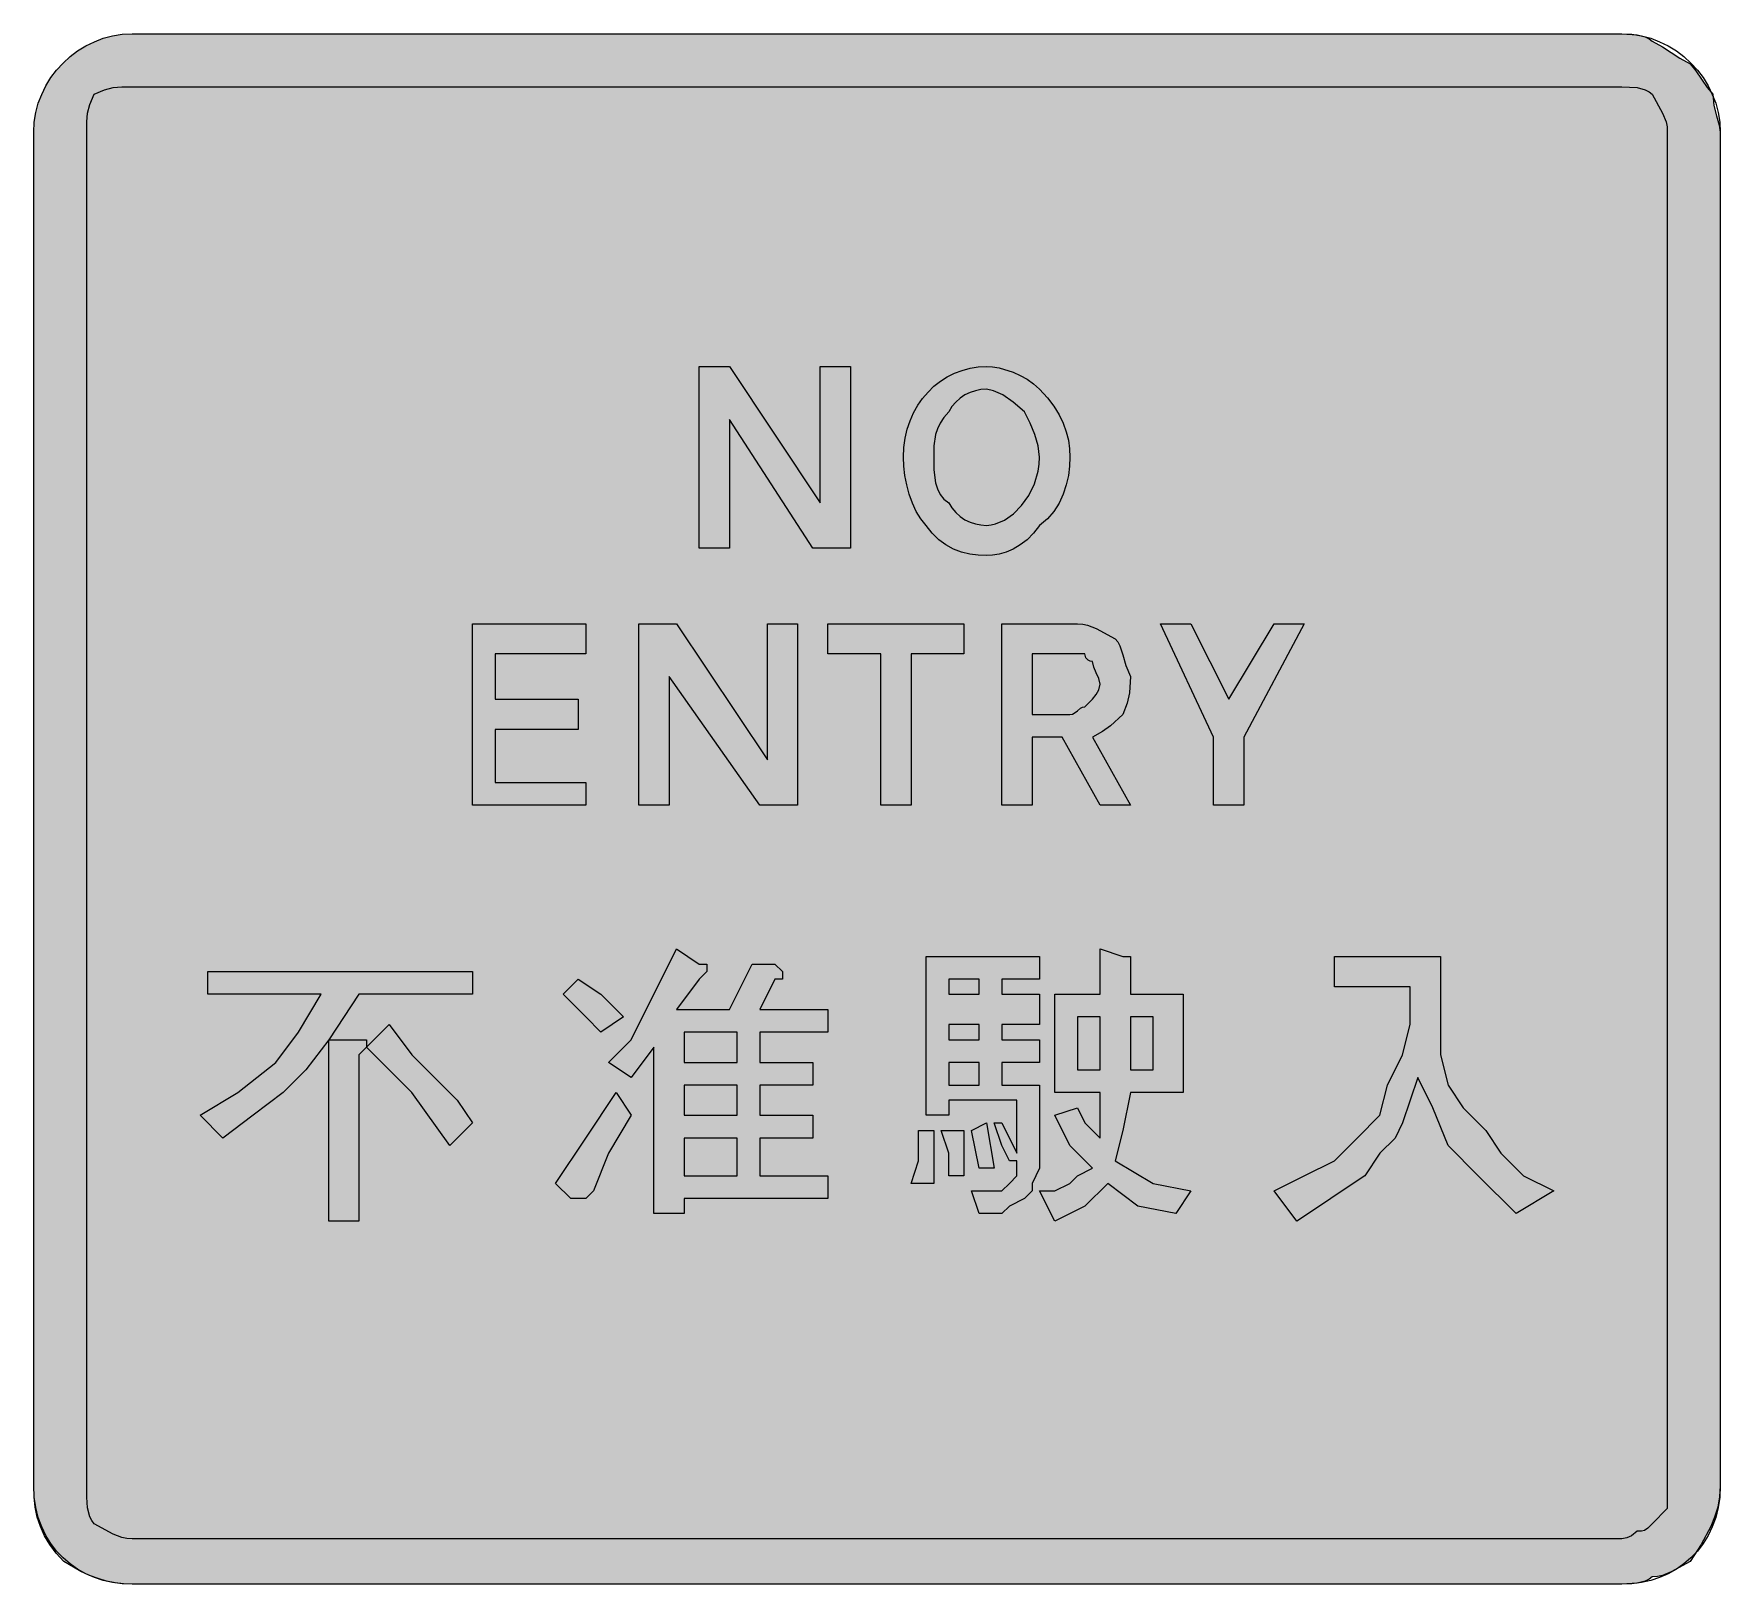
# Model space of a CAD drawing. Header units: metres. Extents: x 151 to 418, y 12 to 258.
import ezdxf

# ---------------------------------------------------------------- set-up
doc = ezdxf.new("R2010")
doc.units = ezdxf.units.M
for name, color, linetype, true_color in [('FILL_BLUE_0000FF', 7, 'Continuous', 0x0000ff), ('FILL_WHITE_FFFFFF', 7, 'Continuous', 0xffffff), ('STROKE_BLUE_0000FF', 7, 'Continuous', 0x0000ff)]:
    doc.layers.add(name, color=color, linetype=linetype, true_color=true_color)

msp = doc.modelspace()

# ---------------------------------------------------------------- hatches: boundary and pattern name
at = {"layer": 'FILL_BLUE_0000FF', "true_color": 0x0000ff}
h = msp.add_hatch(color=7, dxfattribs=at)
h.dxf.hatch_style = 1
h.paths.add_polyline_path([(402.69, 249.12), (405.09, 248.97), (406.4, 248.61), (406.99, 248.32), (407.49, 247.92), (409.14, 244.92), (409.68, 243.53), (409.84, 242.77), (409.89, 241.92), (409.89, 27.12), (409.89, 23.52), (407.49, 21.12), (406.78, 20.43), (406.29, 20.07), (405.8, 19.94), (405.09, 19.92), (404.21, 19.23), (403.44, 18.87), (402.69, 18.72), (166.29, 18.72), (165.44, 18.77), (164.68, 18.93), (163.29, 19.47), (160.29, 21.12), (159.89, 21.62), (159.6, 22.23), (159.24, 23.67), (159.11, 25.34), (159.09, 27.12), (159.09, 241.92), (159.11, 243.53), (159.24, 244.92), (159.6, 246.31), (160.29, 247.92), (161.9, 248.61), (163.29, 248.97), (164.68, 249.1), (166.29, 249.12), (402.69, 249.12)])
at = {"layer": 'FILL_WHITE_FFFFFF', "true_color": 0xffffff}
h = msp.add_hatch(color=7, dxfattribs=at)
h.dxf.hatch_style = 1
h.paths.add_polyline_path([(402.69, 257.52), (405.09, 257.37), (406.4, 257.01), (406.99, 256.72), (407.49, 256.32), (409.1, 255.42), (410.49, 254.52), (411.88, 253.62), (413.49, 252.72), (414.39, 251.63), (415.29, 250.32), (416.19, 249.01), (417.09, 247.92), (417.28, 246.14), (417.69, 244.47), (418.1, 243.03), (418.29, 241.92), (418.29, 27.12), (418.18, 25.37), (417.88, 23.73), (417.4, 22.16), (416.79, 20.67), (415.25, 17.84), (413.49, 15.12), (410.49, 13.47), (409.1, 12.93), (408.34, 12.77), (407.49, 12.72), (406.99, 12.32), (406.4, 12.03), (405.09, 11.67), (402.69, 11.52), (166.29, 11.52), (164.94, 11.58), (163.59, 11.74), (162.24, 12.03), (160.89, 12.42), (159.54, 12.93), (158.19, 13.54), (155.49, 15.12), (154.25, 16.47), (153.22, 17.84), (152.39, 19.23), (151.74, 20.67), (151.26, 22.16), (150.93, 23.73), (150.75, 25.37), (150.69, 27.12), (150.69, 241.92), (150.77, 243.48), (151.02, 245), (151.41, 246.48), (151.95, 247.9), (152.62, 249.26), (153.41, 250.55), (154.32, 251.75), (155.34, 252.87), (156.46, 253.89), (157.66, 254.8), (158.95, 255.59), (160.31, 256.26), (161.73, 256.8), (163.21, 257.19), (164.73, 257.44), (166.29, 257.52), (402.69, 257.52)])
h = msp.add_hatch(color=7, dxfattribs=at)
h.dxf.hatch_style = 1
h.paths.add_polyline_path([(274.29, 175.92), (261.09, 196.32), (261.09, 175.92), (256.29, 175.92), (256.29, 204.72), (261.09, 204.72), (275.49, 183.12), (275.49, 204.72), (280.29, 204.72), (280.29, 175.92), (274.29, 175.92)])
h = msp.add_hatch(color=7, dxfattribs=at)
h.dxf.hatch_style = 1
h.paths.add_polyline_path([(303.88, 204.49), (306.09, 203.82), (307.21, 203.31), (308.3, 202.69), (309.34, 201.96), (310.29, 201.12), (311.53, 199.77), (312.56, 198.42), (313.39, 197.07), (314.04, 195.72), (314.52, 194.37), (314.85, 193.02), (315.03, 191.67), (315.09, 190.32), (315.03, 188.92), (314.85, 187.45), (314.52, 185.95), (314.04, 184.47), (313.39, 183.04), (312.56, 181.71), (311.53, 180.53), (310.29, 179.52), (309.34, 178.28), (308.3, 177.25), (307.21, 176.42), (306.09, 175.77), (304.97, 175.29), (303.88, 174.96), (302.84, 174.78), (301.89, 174.72), (300.54, 174.78), (299.21, 174.96), (297.9, 175.29), (296.64, 175.77), (295.43, 176.42), (294.3, 177.25), (293.24, 178.28), (292.29, 179.52), (291.45, 180.53), (290.71, 181.71), (290.1, 183.04), (289.59, 184.47), (289.2, 185.95), (288.91, 187.45), (288.75, 188.92), (288.69, 190.32), (288.76, 191.87), (288.96, 193.35), (289.29, 194.77), (289.74, 196.11), (290.3, 197.38), (290.97, 198.57), (291.73, 199.67), (292.59, 200.67), (293.53, 201.58), (294.55, 202.38), (295.64, 203.07), (296.79, 203.65), (298, 204.11), (299.26, 204.45), (300.56, 204.65), (301.89, 204.72), (302.84, 204.66), (303.88, 204.49)])
h.paths.add_polyline_path([(300.11, 200.89), (299.25, 200.61), (298.44, 200.22), (297.68, 199.71), (297, 199.09), (296.39, 198.36), (295.89, 197.52), (295.1, 196.62), (294.5, 195.72), (294.08, 194.82), (293.79, 193.92), (293.53, 192.12), (293.49, 190.32), (293.53, 188.35), (293.79, 186.27), (294.08, 185.29), (294.5, 184.41), (295.1, 183.68), (295.89, 183.12), (296.39, 182.28), (297, 181.54), (297.68, 180.93), (298.44, 180.42), (299.25, 180.03), (300.11, 179.74), (300.99, 179.58), (301.89, 179.52), (302.58, 179.58), (303.28, 179.74), (304.72, 180.36), (306.13, 181.36), (307.44, 182.67), (308.58, 184.27), (309.48, 186.1), (310.08, 188.13), (310.24, 189.21), (310.29, 190.32), (310.08, 192.12), (309.54, 193.92), (308.77, 195.72), (307.89, 197.52), (306.11, 199.09), (304.44, 200.22), (303, 200.89), (301.89, 201.12), (300.99, 201.06), (300.11, 200.89)], flags=16)
h = msp.add_hatch(color=7, dxfattribs=at)
h.dxf.hatch_style = 1
h.paths.add_polyline_path([(220.29, 163.92), (238.29, 163.92), (238.29, 159.12), (223.89, 159.12), (223.89, 151.92), (237.09, 151.92), (237.09, 147.12), (223.89, 147.12), (223.89, 138.72), (238.29, 138.72), (238.29, 135.12), (220.29, 135.12), (220.29, 163.92)])
h = msp.add_hatch(color=7, dxfattribs=at)
h.dxf.hatch_style = 1
h.paths.add_polyline_path([(265.89, 135.12), (251.49, 155.52), (251.49, 135.12), (246.69, 135.12), (246.69, 163.92), (252.69, 163.92), (267.09, 142.32), (267.09, 163.92), (271.89, 163.92), (271.89, 135.12), (265.89, 135.12)])
h = msp.add_hatch(color=7, dxfattribs=at)
h.dxf.hatch_style = 1
h.paths.add_polyline_path([(285.09, 135.12), (285.09, 159.12), (276.69, 159.12), (276.69, 163.92), (298.29, 163.92), (298.29, 159.12), (289.89, 159.12), (289.89, 135.12), (285.09, 135.12)])
h = msp.add_hatch(color=7, dxfattribs=at)
h.dxf.hatch_style = 1
h.paths.add_polyline_path([(304.29, 135.12), (304.29, 163.92), (316.29, 163.92), (317.14, 163.87), (317.9, 163.71), (319.29, 163.17), (322.29, 161.52), (322.69, 161.02), (323, 160.41), (323.49, 158.97), (323.98, 157.3), (324.69, 155.52), (324.54, 152.97), (324.18, 151.3), (323.49, 149.52), (321.54, 147.72), (320.28, 146.82), (318.69, 145.92), (324.69, 135.12), (319.89, 135.12), (313.89, 145.92), (309.09, 145.92), (309.09, 135.12), (304.29, 135.12)])
h.paths.add_polyline_path([(309.09, 149.52), (315.09, 149.52), (315.49, 149.57), (315.8, 149.71), (316.29, 150.12), (316.78, 150.53), (317.09, 150.67), (317.49, 150.72), (318.69, 151.92), (319.29, 152.67), (319.7, 153.44), (319.89, 154.32), (319.7, 155.22), (319.29, 156.12), (318.88, 157.02), (318.69, 157.92), (318.29, 157.97), (318, 158.11), (317.64, 158.52), (317.49, 159.12), (315.09, 159.12), (309.09, 159.12), (309.09, 149.52)], flags=16)
h = msp.add_hatch(color=7, dxfattribs=at)
h.dxf.hatch_style = 1
h.paths.add_polyline_path([(342.69, 145.92), (342.69, 135.12), (337.89, 135.12), (337.89, 145.92), (329.49, 163.92), (334.29, 163.92), (340.29, 151.92), (347.49, 163.92), (352.29, 163.92), (342.69, 145.92)])
h = msp.add_hatch(color=7, dxfattribs=at)
h.dxf.hatch_style = 1
h.paths.add_polyline_path([(252.69, 112.32), (256.29, 109.92), (257.49, 109.92), (257.49, 108.72), (256.29, 107.52), (252.69, 102.72), (261.09, 102.72), (264.69, 109.92), (268.29, 109.92), (269.49, 108.72), (269.49, 107.52), (268.29, 107.52), (265.89, 102.72), (276.69, 102.72), (276.69, 99.12), (265.89, 99.12), (265.89, 94.32), (274.29, 94.32), (274.29, 90.72), (265.89, 90.72), (265.89, 85.92), (274.29, 85.92), (274.29, 82.32), (265.89, 82.32), (265.89, 76.32), (276.69, 76.32), (276.69, 72.72), (253.89, 72.72), (253.89, 70.32), (249.09, 70.32), (249.09, 96.72), (245.49, 91.92), (241.89, 94.32), (245.49, 97.92), (247.89, 102.72), (250.29, 107.52), (252.69, 112.32)])
h.paths.add_polyline_path([(253.89, 85.92), (262.29, 85.92), (262.29, 90.72), (253.89, 90.72), (253.89, 85.92)], flags=16)
h.paths.add_polyline_path([(253.89, 99.12), (253.89, 94.32), (262.29, 94.32), (262.29, 99.12), (253.89, 99.12)], flags=16)
h.paths.add_polyline_path([(262.29, 82.32), (253.89, 82.32), (253.89, 76.32), (262.29, 76.32), (262.29, 82.32)], flags=16)
h = msp.add_hatch(color=7, dxfattribs=at)
h.dxf.hatch_style = 1
h.paths.add_polyline_path([(304.29, 105.12), (310.29, 105.12), (310.29, 100.32), (304.29, 100.32), (304.29, 97.92), (310.29, 97.92), (310.29, 94.32), (304.29, 94.32), (304.29, 90.72), (310.29, 90.72), (310.29, 81.12), (310.29, 78.72), (310.29, 77.52), (309.09, 75.12), (309.09, 73.92), (307.89, 72.72), (305.49, 71.52), (304.29, 70.32), (301.89, 70.32), (300.69, 70.32), (299.49, 73.92), (301.89, 73.92), (304.29, 73.92), (305.49, 75.12), (306.69, 76.32), (306.69, 78.72), (305.49, 78.72), (304.29, 81.12), (303.09, 84.72), (304.29, 84.72), (306.69, 79.92), (306.69, 88.32), (295.89, 88.32), (295.89, 85.92), (292.29, 85.92), (292.29, 111.12), (310.29, 111.12), (310.29, 107.52), (304.29, 107.52), (304.29, 105.12)])
h.paths.add_polyline_path([(295.89, 105.12), (300.69, 105.12), (300.69, 107.52), (295.89, 107.52), (295.89, 105.12)], flags=16)
h.paths.add_polyline_path([(295.89, 100.32), (295.89, 97.92), (300.69, 97.92), (300.69, 100.32), (295.89, 100.32)], flags=16)
h.paths.add_polyline_path([(300.69, 94.32), (295.89, 94.32), (295.89, 90.72), (300.69, 90.72), (300.69, 94.32)], flags=16)
h = msp.add_hatch(color=7, dxfattribs=at)
h.dxf.hatch_style = 1
h.paths.add_polyline_path([(324.69, 109.92), (324.69, 105.12), (333.09, 105.12), (333.09, 89.52), (324.69, 89.52), (323.49, 83.52), (322.29, 78.72), (328.29, 75.12), (334.29, 73.92), (331.89, 70.32), (325.89, 71.52), (321.09, 75.12), (317.49, 71.52), (312.69, 69.12), (310.29, 73.92), (312.69, 73.92), (315.09, 75.12), (316.29, 76.32), (318.69, 77.52), (315.09, 81.12), (312.69, 85.92), (316.29, 87.12), (317.49, 84.72), (319.89, 82.32), (319.89, 89.52), (312.69, 89.52), (312.69, 105.12), (319.89, 105.12), (319.89, 112.32), (323.49, 111.12), (324.69, 111.12), (324.69, 109.92)])
h.paths.add_polyline_path([(316.29, 101.52), (316.29, 93.12), (319.89, 93.12), (319.89, 101.52), (316.29, 101.52)], flags=16)
h.paths.add_polyline_path([(328.29, 101.52), (324.69, 101.52), (324.69, 93.12), (328.29, 93.12), (328.29, 101.52)], flags=16)
h = msp.add_hatch(color=7, dxfattribs=at)
h.dxf.hatch_style = 1
h.paths.add_polyline_path([(373.89, 111.12), (373.89, 102.72), (373.89, 95.52), (375.09, 90.72), (377.49, 87.12), (381.09, 83.52), (383.49, 79.92), (387.09, 76.32), (391.89, 73.92), (385.89, 70.32), (379.89, 76.32), (375.09, 81.12), (372.69, 87.12), (370.29, 91.92), (369.09, 88.32), (367.89, 84.72), (366.69, 82.32), (364.29, 79.92), (361.89, 76.32), (358.29, 73.92), (354.69, 71.52), (351.09, 69.12), (347.49, 73.92), (352.29, 76.32), (357.09, 78.72), (360.69, 82.32), (364.29, 85.92), (365.49, 90.72), (367.89, 95.52), (369.09, 100.32), (369.09, 106.32), (357.09, 106.32), (357.09, 111.12), (373.89, 111.12)])
h = msp.add_hatch(color=7, dxfattribs=at)
h.dxf.hatch_style = 1
h.paths.add_polyline_path([(185.49, 85.92), (180.69, 82.32), (177.09, 85.92), (183.09, 89.52), (189.09, 94.32), (192.69, 99.12), (196.29, 105.12), (178.29, 105.12), (178.29, 108.72), (220.29, 108.72), (220.29, 105.12), (202.29, 105.12), (197.49, 97.92), (193.89, 93.12), (190.29, 89.52), (185.49, 85.92)])
h = msp.add_hatch(color=7, dxfattribs=at)
h.dxf.hatch_style = 1
h.paths.add_polyline_path([(238.29, 101.52), (234.69, 105.12), (237.09, 107.52), (240.69, 105.12), (244.29, 101.52), (240.69, 99.12), (238.29, 101.52)])
h = msp.add_hatch(color=7, dxfattribs=at)
h.dxf.hatch_style = 1
h.paths.add_polyline_path([(210.69, 89.52), (203.49, 96.72), (207.09, 100.32), (210.69, 95.52), (214.29, 91.92), (217.89, 88.32), (220.29, 84.72), (216.69, 81.12), (210.69, 89.52)])
h = msp.add_hatch(color=7, dxfattribs=at)
h.dxf.hatch_style = 1
h.paths.add_polyline_path([(203.49, 97.92), (203.49, 96.72), (202.29, 95.52), (202.29, 69.12), (197.49, 69.12), (197.49, 97.92), (201.09, 97.92), (202.29, 97.92), (203.49, 97.92)])
h = msp.add_hatch(color=7, dxfattribs=at)
h.dxf.hatch_style = 1
h.paths.add_polyline_path([(238.29, 82.32), (243.09, 89.52), (245.49, 85.92), (241.89, 79.92), (239.49, 73.92), (238.29, 72.72), (237.09, 72.72), (235.89, 72.72), (233.49, 75.12), (238.29, 82.32)])
h = msp.add_hatch(color=7, dxfattribs=at)
h.dxf.hatch_style = 1
h.paths.add_polyline_path([(293.49, 75.12), (289.89, 75.12), (291.09, 78.72), (291.09, 83.52), (293.49, 83.52), (293.49, 75.12)])
h = msp.add_hatch(color=7, dxfattribs=at)
h.dxf.hatch_style = 1
h.paths.add_polyline_path([(298.29, 76.32), (295.89, 76.32), (295.89, 79.92), (294.69, 83.52), (298.29, 83.52), (298.29, 76.32)])
h = msp.add_hatch(color=7, dxfattribs=at)
h.dxf.hatch_style = 1
h.paths.add_polyline_path([(303.09, 77.52), (300.69, 77.52), (299.49, 83.52), (301.89, 84.72), (303.09, 77.52)])

# ---------------------------------------------------------------- linework, layer by layer
at = {"layer": 'FILL_BLUE_0000FF', "lineweight": 0, "true_color": 0x0000ff}
msp.add_lwpolyline([(402.69, 249.12), (405.09, 248.97), (406.4, 248.61), (406.99, 248.32), (407.49, 247.92), (409.14, 244.92), (409.68, 243.53), (409.84, 242.77), (409.89, 241.92), (409.89, 27.12), (409.89, 23.52), (407.49, 21.12), (406.78, 20.43), (406.29, 20.07), (405.8, 19.94), (405.09, 19.92), (404.21, 19.23), (403.44, 18.87), (402.69, 18.72), (166.29, 18.72), (165.44, 18.77), (164.68, 18.93), (163.29, 19.47), (160.29, 21.12), (159.89, 21.62), (159.6, 22.23), (159.24, 23.67), (159.11, 25.34), (159.09, 27.12), (159.09, 241.92), (159.11, 243.53), (159.24, 244.92), (159.6, 246.31), (160.29, 247.92), (161.9, 248.61), (163.29, 248.97), (164.68, 249.1), (166.29, 249.12)], close=True, dxfattribs=at)
at = {"layer": 'FILL_WHITE_FFFFFF', "lineweight": 0, "true_color": 0xffffff}
for points in [[(402.69, 257.52), (405.09, 257.37), (406.4, 257.01), (406.99, 256.72), (407.49, 256.32), (409.1, 255.42), (410.49, 254.52), (411.88, 253.62), (413.49, 252.72), (414.39, 251.63), (415.29, 250.32), (416.19, 249.01), (417.09, 247.92), (417.28, 246.14), (417.69, 244.47), (418.1, 243.03), (418.29, 241.92), (418.29, 27.12), (418.18, 25.37), (417.88, 23.73), (417.4, 22.16), (416.79, 20.67), (415.25, 17.84), (413.49, 15.12), (410.49, 13.47), (409.1, 12.93), (408.34, 12.77), (407.49, 12.72), (406.99, 12.32), (406.4, 12.03), (405.09, 11.67), (402.69, 11.52), (166.29, 11.52), (164.94, 11.58), (163.59, 11.74), (162.24, 12.03), (160.89, 12.42), (159.54, 12.93), (158.19, 13.54), (155.49, 15.12), (154.25, 16.47), (153.22, 17.84), (152.39, 19.23), (151.74, 20.67), (151.26, 22.16), (150.93, 23.73), (150.75, 25.37), (150.69, 27.12), (150.69, 241.92), (150.77, 243.48), (151.02, 245), (151.41, 246.48), (151.95, 247.9), (152.62, 249.26), (153.41, 250.55), (154.32, 251.75), (155.34, 252.87), (156.46, 253.89), (157.66, 254.8), (158.95, 255.59), (160.31, 256.26), (161.73, 256.8), (163.21, 257.19), (164.73, 257.44), (166.29, 257.52)], [(274.29, 175.92), (261.09, 196.32), (261.09, 175.92), (256.29, 175.92), (256.29, 204.72), (261.09, 204.72), (275.49, 183.12), (275.49, 204.72), (280.29, 204.72), (280.29, 175.92)], [(303.88, 204.49), (306.09, 203.82), (307.21, 203.31), (308.3, 202.69), (309.34, 201.96), (310.29, 201.12), (311.53, 199.77), (312.56, 198.42), (313.39, 197.07), (314.04, 195.72), (314.52, 194.37), (314.85, 193.02), (315.03, 191.67), (315.09, 190.32), (315.03, 188.92), (314.85, 187.45), (314.52, 185.95), (314.04, 184.47), (313.39, 183.04), (312.56, 181.71), (311.53, 180.53), (310.29, 179.52), (309.34, 178.28), (308.3, 177.25), (307.21, 176.42), (306.09, 175.77), (304.97, 175.29), (303.88, 174.96), (302.84, 174.78), (301.89, 174.72), (300.54, 174.78), (299.21, 174.96), (297.9, 175.29), (296.64, 175.77), (295.43, 176.42), (294.3, 177.25), (293.24, 178.28), (292.29, 179.52), (291.45, 180.53), (290.71, 181.71), (290.1, 183.04), (289.59, 184.47), (289.2, 185.95), (288.91, 187.45), (288.75, 188.92), (288.69, 190.32), (288.76, 191.87), (288.96, 193.35), (289.29, 194.77), (289.74, 196.11), (290.3, 197.38), (290.97, 198.57), (291.73, 199.67), (292.59, 200.67), (293.53, 201.58), (294.55, 202.38), (295.64, 203.07), (296.79, 203.65), (298, 204.11), (299.26, 204.45), (300.56, 204.65), (301.89, 204.72), (302.84, 204.66)], [(300.11, 200.89), (299.25, 200.61), (298.44, 200.22), (297.68, 199.71), (297, 199.09), (296.39, 198.36), (295.89, 197.52), (295.1, 196.62), (294.5, 195.72), (294.08, 194.82), (293.79, 193.92), (293.53, 192.12), (293.49, 190.32), (293.53, 188.35), (293.79, 186.27), (294.08, 185.29), (294.5, 184.41), (295.1, 183.68), (295.89, 183.12), (296.39, 182.28), (297, 181.54), (297.68, 180.93), (298.44, 180.42), (299.25, 180.03), (300.11, 179.74), (300.99, 179.58), (301.89, 179.52), (302.58, 179.58), (303.28, 179.74), (304.72, 180.36), (306.13, 181.36), (307.44, 182.67), (308.58, 184.27), (309.48, 186.1), (310.08, 188.13), (310.24, 189.21), (310.29, 190.32), (310.08, 192.12), (309.54, 193.92), (308.77, 195.72), (307.89, 197.52), (306.11, 199.09), (304.44, 200.22), (303, 200.89), (301.89, 201.12), (300.99, 201.06)], [(220.29, 163.92), (238.29, 163.92), (238.29, 159.12), (223.89, 159.12), (223.89, 151.92), (237.09, 151.92), (237.09, 147.12), (223.89, 147.12), (223.89, 138.72), (238.29, 138.72), (238.29, 135.12), (220.29, 135.12)], [(265.89, 135.12), (251.49, 155.52), (251.49, 135.12), (246.69, 135.12), (246.69, 163.92), (252.69, 163.92), (267.09, 142.32), (267.09, 163.92), (271.89, 163.92), (271.89, 135.12)], [(285.09, 135.12), (285.09, 159.12), (276.69, 159.12), (276.69, 163.92), (298.29, 163.92), (298.29, 159.12), (289.89, 159.12), (289.89, 135.12)], [(304.29, 135.12), (304.29, 163.92), (316.29, 163.92), (317.14, 163.87), (317.9, 163.71), (319.29, 163.17), (322.29, 161.52), (322.69, 161.02), (323, 160.41), (323.49, 158.97), (323.98, 157.3), (324.69, 155.52), (324.54, 152.97), (324.18, 151.3), (323.49, 149.52), (321.54, 147.72), (320.28, 146.82), (318.69, 145.92), (324.69, 135.12), (319.89, 135.12), (313.89, 145.92), (309.09, 145.92), (309.09, 135.12)], [(342.69, 145.92), (342.69, 135.12), (337.89, 135.12), (337.89, 145.92), (329.49, 163.92), (334.29, 163.92), (340.29, 151.92), (347.49, 163.92), (352.29, 163.92)], [(309.09, 149.52), (315.09, 149.52), (315.49, 149.57), (315.8, 149.71), (316.29, 150.12), (316.78, 150.53), (317.09, 150.67), (317.49, 150.72), (318.69, 151.92), (319.29, 152.67), (319.7, 153.44), (319.89, 154.32), (319.7, 155.22), (319.29, 156.12), (318.88, 157.02), (318.69, 157.92), (318.29, 157.97), (318, 158.11), (317.64, 158.52), (317.49, 159.12), (315.09, 159.12), (309.09, 159.12)], [(252.69, 112.32), (256.29, 109.92), (257.49, 109.92), (257.49, 108.72), (256.29, 107.52), (252.69, 102.72), (261.09, 102.72), (264.69, 109.92), (268.29, 109.92), (269.49, 108.72), (269.49, 107.52), (268.29, 107.52), (265.89, 102.72), (276.69, 102.72), (276.69, 99.12), (265.89, 99.12), (265.89, 94.32), (274.29, 94.32), (274.29, 90.72), (265.89, 90.72), (265.89, 85.92), (274.29, 85.92), (274.29, 82.32), (265.89, 82.32), (265.89, 76.32), (276.69, 76.32), (276.69, 72.72), (253.89, 72.72), (253.89, 70.32), (249.09, 70.32), (249.09, 96.72), (245.49, 91.92), (241.89, 94.32), (245.49, 97.92), (247.89, 102.72), (250.29, 107.52)], [(304.29, 105.12), (310.29, 105.12), (310.29, 100.32), (304.29, 100.32), (304.29, 97.92), (310.29, 97.92), (310.29, 94.32), (304.29, 94.32), (304.29, 90.72), (310.29, 90.72), (310.29, 81.12), (310.29, 78.72), (310.29, 77.52), (309.09, 75.12), (309.09, 73.92), (307.89, 72.72), (305.49, 71.52), (304.29, 70.32), (301.89, 70.32), (300.69, 70.32), (299.49, 73.92), (301.89, 73.92), (304.29, 73.92), (305.49, 75.12), (306.69, 76.32), (306.69, 78.72), (305.49, 78.72), (304.29, 81.12), (303.09, 84.72), (304.29, 84.72), (306.69, 79.92), (306.69, 88.32), (295.89, 88.32), (295.89, 85.92), (292.29, 85.92), (292.29, 111.12), (310.29, 111.12), (310.29, 107.52), (304.29, 107.52)], [(324.69, 109.92), (324.69, 105.12), (333.09, 105.12), (333.09, 89.52), (324.69, 89.52), (323.49, 83.52), (322.29, 78.72), (328.29, 75.12), (334.29, 73.92), (331.89, 70.32), (325.89, 71.52), (321.09, 75.12), (317.49, 71.52), (312.69, 69.12), (310.29, 73.92), (312.69, 73.92), (315.09, 75.12), (316.29, 76.32), (318.69, 77.52), (315.09, 81.12), (312.69, 85.92), (316.29, 87.12), (317.49, 84.72), (319.89, 82.32), (319.89, 89.52), (312.69, 89.52), (312.69, 105.12), (319.89, 105.12), (319.89, 112.32), (323.49, 111.12), (324.69, 111.12)], [(373.89, 111.12), (373.89, 102.72), (373.89, 95.52), (375.09, 90.72), (377.49, 87.12), (381.09, 83.52), (383.49, 79.92), (387.09, 76.32), (391.89, 73.92), (385.89, 70.32), (379.89, 76.32), (375.09, 81.12), (372.69, 87.12), (370.29, 91.92), (369.09, 88.32), (367.89, 84.72), (366.69, 82.32), (364.29, 79.92), (361.89, 76.32), (358.29, 73.92), (354.69, 71.52), (351.09, 69.12), (347.49, 73.92), (352.29, 76.32), (357.09, 78.72), (360.69, 82.32), (364.29, 85.92), (365.49, 90.72), (367.89, 95.52), (369.09, 100.32), (369.09, 106.32), (357.09, 106.32), (357.09, 111.12)], [(185.49, 85.92), (180.69, 82.32), (177.09, 85.92), (183.09, 89.52), (189.09, 94.32), (192.69, 99.12), (196.29, 105.12), (178.29, 105.12), (178.29, 108.72), (220.29, 108.72), (220.29, 105.12), (202.29, 105.12), (197.49, 97.92), (193.89, 93.12), (190.29, 89.52)], [(238.29, 101.52), (234.69, 105.12), (237.09, 107.52), (240.69, 105.12), (244.29, 101.52), (240.69, 99.12)], [(295.89, 105.12), (300.69, 105.12), (300.69, 107.52), (295.89, 107.52)], [(210.69, 89.52), (203.49, 96.72), (207.09, 100.32), (210.69, 95.52), (214.29, 91.92), (217.89, 88.32), (220.29, 84.72), (216.69, 81.12)], [(253.89, 99.12), (253.89, 94.32), (262.29, 94.32), (262.29, 99.12)], [(295.89, 100.32), (295.89, 97.92), (300.69, 97.92), (300.69, 100.32)], [(316.29, 101.52), (316.29, 93.12), (319.89, 93.12), (319.89, 101.52)], [(328.29, 101.52), (324.69, 101.52), (324.69, 93.12), (328.29, 93.12)], [(203.49, 97.92), (203.49, 96.72), (202.29, 95.52), (202.29, 69.12), (197.49, 69.12), (197.49, 97.92), (201.09, 97.92), (202.29, 97.92)], [(300.69, 94.32), (295.89, 94.32), (295.89, 90.72), (300.69, 90.72)], [(238.29, 82.32), (243.09, 89.52), (245.49, 85.92), (241.89, 79.92), (239.49, 73.92), (238.29, 72.72), (237.09, 72.72), (235.89, 72.72), (233.49, 75.12)], [(253.89, 85.92), (262.29, 85.92), (262.29, 90.72), (253.89, 90.72)], [(293.49, 75.12), (289.89, 75.12), (291.09, 78.72), (291.09, 83.52), (293.49, 83.52)], [(298.29, 76.32), (295.89, 76.32), (295.89, 79.92), (294.69, 83.52), (298.29, 83.52)], [(303.09, 77.52), (300.69, 77.52), (299.49, 83.52), (301.89, 84.72)], [(262.29, 82.32), (253.89, 82.32), (253.89, 76.32), (262.29, 76.32)]]:
    msp.add_lwpolyline(points, close=True, dxfattribs=at)
at = {"layer": 'STROKE_BLUE_0000FF', "lineweight": 0, "true_color": 0x0000ff}
msp.add_lwpolyline([(402.69, 257.52), (404.25, 257.44), (405.77, 257.19), (407.25, 256.8), (408.67, 256.26), (410.03, 255.59), (411.32, 254.8), (412.52, 253.89), (413.64, 252.87), (414.66, 251.75), (415.57, 250.55), (416.36, 249.26), (417.03, 247.9), (417.57, 246.48), (417.96, 245), (418.21, 243.48), (418.29, 241.92), (418.29, 27.12), (418.21, 25.36), (417.96, 23.69), (417.57, 22.12), (417.03, 20.63), (416.36, 19.25), (415.57, 17.97), (414.66, 16.79), (413.64, 15.72), (412.52, 14.76), (411.32, 13.92), (410.03, 13.2), (408.67, 12.61), (407.25, 12.14), (405.77, 11.8), (404.25, 11.59), (402.69, 11.52), (166.29, 11.52), (164.73, 11.59), (163.21, 11.8), (161.73, 12.14), (160.31, 12.61), (158.95, 13.2), (157.66, 13.92), (156.46, 14.76), (155.34, 15.72), (154.32, 16.79), (153.41, 17.97), (152.62, 19.25), (151.95, 20.63), (151.41, 22.12), (151.02, 23.69), (150.77, 25.36), (150.69, 27.12), (150.69, 241.92), (150.77, 243.48), (151.02, 245), (151.41, 246.48), (151.95, 247.9), (152.62, 249.26), (153.41, 250.55), (154.32, 251.75), (155.34, 252.87), (156.46, 253.89), (157.66, 254.8), (158.95, 255.59), (160.31, 256.26), (161.73, 256.8), (163.21, 257.19), (164.73, 257.44), (166.29, 257.52), (402.69, 257.52)], dxfattribs=at)

doc.saveas('drawing.dxf')
